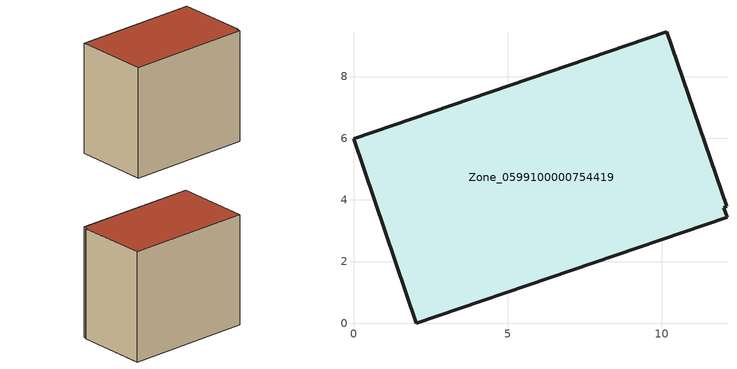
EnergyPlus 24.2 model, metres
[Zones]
Zone_0599100000754419
 floor ground (C_G): 0,5.98 10.16,9.45 12.1,3.79 12,3.75 12.11,3.44 2.04,0 z0.51
 wall outside (C_F): 10.16,9.45 0,5.98 2.04,0 12.11,3.44 12,3.75 12.1,3.79 10.16,9.45 z0.51:9.9
 roof outside (C_R): 0,5.98 2.04,0 12.11,3.44 12,3.75 12.1,3.79 10.16,9.45 z9.9
[BUILDING]
Pand.0599100000754419: North Axis=0; Terrain=City; Loads Convergence Tolerance Value=0.04; Temperature Convergence Tolerance Value=0.4; Solar Distribution=FullExterior; Maximum Number of Warmup Days=25; Minimum Number of Warmup Days=1
[Site:Location]
Rotterdam.The.Hague.AP_ZH_NLD Design_Conditions: Latitude=51.96; Longitude=4.45; Time Zone=1; Elevation=-4.5
[SITE:GROUNDTEMPERATURE:BUILDINGSURFACE]
18, 18, 18, 18, 18, 18, 18, 18, 18, 18, 18, 18
[MATERIAL] Thermal Absorptance=0.9; Solar Absorptance=0.7; Visible Absorptance=0.7
Name | Roughness | Thickness | Conductivity | Density | Specific Heat
G.TC.2006-2014 | MediumSmooth | 0.15 | 0.06 | 540 | 1210
F.TC.2006-2014 | Rough | 0.3 | 0.12 | 1920 | 840
R.TC.2006-2014 | MediumRough | 0.2 | 0.08 | 1500 | 1000
[CONSTRUCTION]
C_G: G.TC.2006-2014
C_F: F.TC.2006-2014
C_R: R.TC.2006-2014
[ZONE]
Zone_0599100000754419: Type=1; Multiplier=1; Ceiling Height=Autocalculate; Volume=Autocalculate; Floor Area=autocalculate; Part of Total Floor Area=Yes
[ZONEINFILTRATION:DESIGNFLOWRATE]
Infil_Zone_0599100000754419: Zone or ZoneList or Space or SpaceList=Zone_0599100000754419; Schedule=AlwaysOn; Design Flow Rate Calculation Method=Flow/Area; Flow Rate per Floor Area=0.0015; Constant Term Coefficient=1; Temperature Term Coefficient=0; Velocity Term Coefficient=0; Velocity Squared Term Coefficient=0
[HVACTEMPLATE:ZONE:IDEALLOADSAIRSYSTEM]
Zone_0599100000754419: Maximum Heating Supply Air Temperature=50; Minimum Cooling Supply Air Temperature=13; Maximum Heating Supply Air Humidity Ratio=0.0156; Minimum Cooling Supply Air Humidity Ratio=0.0077; Heating Limit=NoLimit; Cooling Limit=NoLimit; Dehumidification Control Type=ConstantSensibleHeatRatio; Cooling Sensible Heat Ratio=0.7; Dehumidification Setpoint=60; Humidification Control Type=None; Humidification Setpoint=30; Outdoor Air Method=None; Outdoor Air Flow Rate per Person=0.00944; Outdoor Air Flow Rate per Zone Floor Area=0; Outdoor Air Flow Rate per Zone=0; Demand Controlled Ventilation Type=None; Outdoor Air Economizer Type=NoEconomizer; Heat Recovery Type=None; Sensible Heat Recovery Effectiveness=0.7; Latent Heat Recovery Effectiveness=0.65
[ZONECONTROL:THERMOSTAT]
ThermostatControl_Zone_0599100000754419: Zone or ZoneList=Zone_0599100000754419; Control Type Schedule=DualSetpointControlType; Control 1=Thermostat_Zone_0599100000754419; Temperature Difference Between Cutout And Setpoint=0
[THERMOSTATSETPOINT:DUALSETPOINT]
Thermostat_Zone_0599100000754419: Heating Setpoint Temperature Schedule=HeatingSetpoint_Zone_0599100000754419; Cooling Setpoint Temperature Schedule=CoolingSetpoint_Zone_0599100000754419
[SCHEDULE:COMPACT]
HeatingSetpoint_Zone_0599100000754419: Through: 12/31, For: AllDays, Until: 24:00, 21
CoolingSetpoint_Zone_0599100000754419: Through: 12/31, For: AllDays, Until: 24:00, 24
DualSetpointControlType: Through: 12/31, For: AllDays, Until: 24:00, 4
AlwaysOn: Through: 12/31, For: AllDays, Until: 24:00, 1
